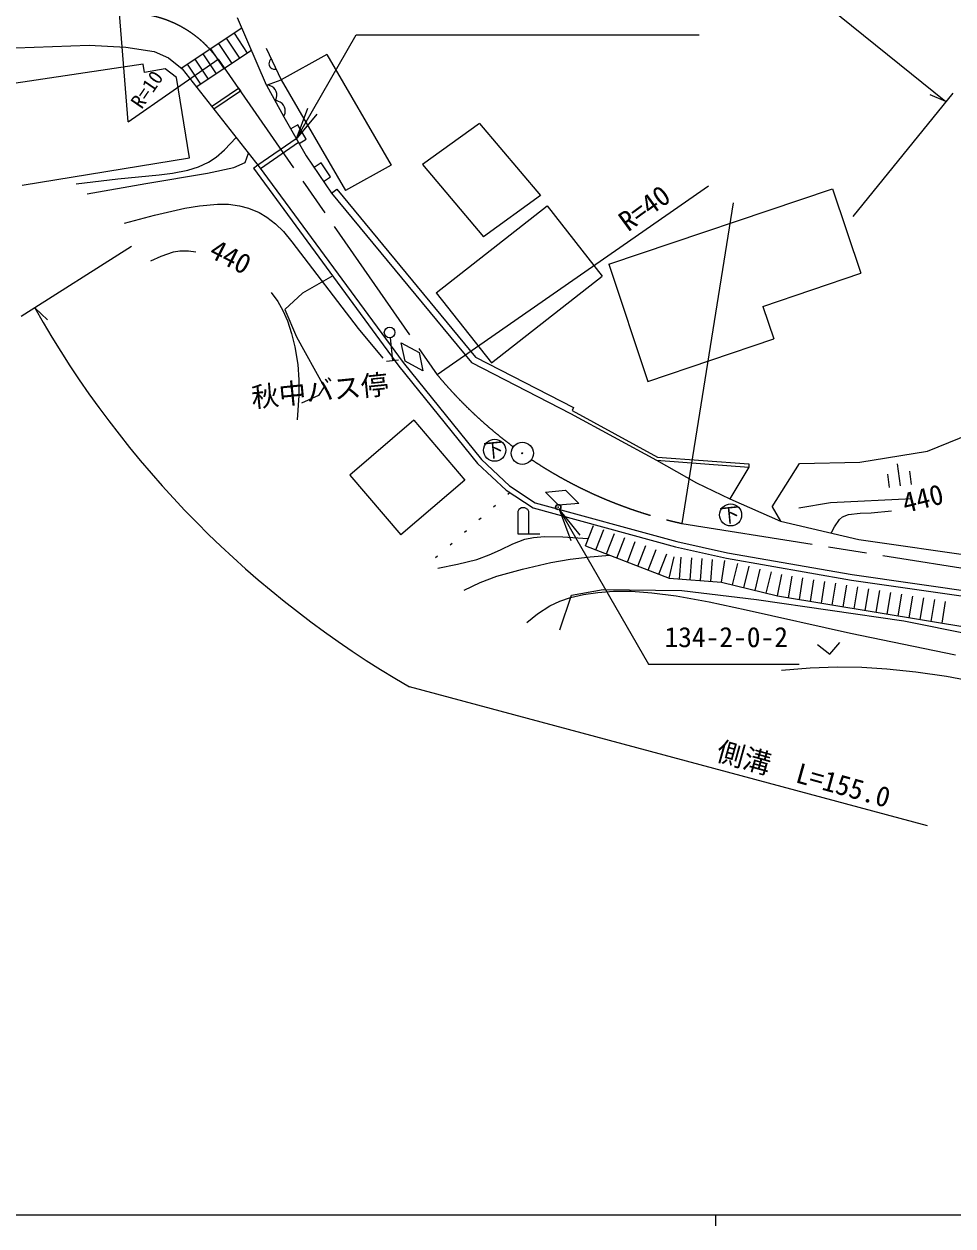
# Model space of a CAD drawing. Units: millimetres, scale not verified. Extents: x 40000 to 680000, y 20000 to 380000.
# Drawn here: x 205157 to 289576, y 204000 to 313252 of the extents above; entities that cross this region are included whole.
import ezdxf
from ezdxf.enums import TextEntityAlignment as Align

# ---------------------------------------------------------------- set-up
doc = ezdxf.new("R2010")
doc.units = ezdxf.units.MM
doc.header["$LTSCALE"] = 1000
doc.header["$PDMODE"] = 32
doc.header["$PDSIZE"] = 500
for name, pattern in [('CHAIN', [18.5, 12, -1.5, 3.5, -1.5]), ('DASHED', [7.5, 6, -1.5]), ('DOTTED', [1.75, 0.25, -1.5])]:
    doc.linetypes.add(name, pattern=pattern)
for name, color, linetype, lineweight in [('M-BGD', 7, 'Continuous', 25), ('M-BGD-EXST', 7, 'Continuous', 25), ('M-BMK', 2, 'CHAIN', 13), ('M-BMK-HTXT', 7, 'Continuous', 13), ('M-BMK-SRVR', 3, 'Continuous', 25), ('M-STR-HTXT', 7, 'Continuous', 13), ('M-STR-STRC', 7, 'Continuous', 25), ('M-TTL-BAND', 7, 'Continuous', 25)]:
    doc.layers.add(name, color=color, linetype=linetype, lineweight=lineweight)
doc.layers.add('M-OTRS', color=6, linetype='Continuous')
doc.styles.add('ＭＳ ゴシック', font='')
doc.styles.get('ＭＳ ゴシック').set_extended_font_data('MS Gothic')

# ---------------------------------------------------------------- blocks, each defined once
blk = doc.blocks.new('open_arrow')
at = {"color": 0, "linetype": 'Continuous', "lineweight": -2}
blk.add_lwpolyline([(7.5, 1.25), (0, 0), (7.5, -1.25)], dxfattribs=at)

msp = doc.modelspace()

# ---------------------------------------------------------------- linework, layer by layer
at = {"layer": 'M-BGD'}
for p, q in [((227200, 307696), (224560, 313803)), ((193972, 310702), (211090, 311322)), ((193972, 310702), (211090, 311322)), ((211090, 311322), (214415, 311144)), ((211090, 311322), (214415, 311144)), ((214415, 311144), (216983, 310745)), ((214415, 311144), (216983, 310745)), ((216983, 310745), (218288, 310189)), ((216983, 310745), (218288, 310189)), ((227155, 311074), (228523, 308192)), ((232670, 310485), (228523, 308192)), ((232670, 310485), (238507, 300410)), ((215987, 309605), (203631, 307764)), ((216109, 308837), (215987, 309605)), ((218288, 310189), (219519, 309175)), ((218288, 310189), (219519, 309175)), ((227424, 309753), (227413, 309636)), ((227413, 309636), (227428, 309509)), ((227472, 309888), (227424, 309753)), ((227428, 309509), (227498, 309363)), ((227537, 309986), (227472, 309888)), ((227498, 309363), (227587, 309270)), ((227630, 310075), (227537, 309986)), ((227587, 309270), (227685, 309205)), ((227685, 309205), (227820, 309157)), ((217995, 309172), (216109, 308837)), ((219024, 308389), (217995, 309172)), ((220206, 301084), (219024, 308389)), ((219519, 309175), (226536, 300280)), ((219519, 309175), (226536, 300280)), ((227200, 307696), (228523, 308192)), ((227820, 309157), (227937, 309146)), ((227937, 309146), (228064, 309161)), ((228523, 308192), (234360, 298117)), ((227389, 307687), (227200, 307696)), ((227200, 307696), (228752, 304823)), ((227521, 307648), (227389, 307687)), ((227668, 307580), (227521, 307648)), ((227845, 307455), (227668, 307580)), ((227966, 307300), (227845, 307455)), ((228058, 307129), (227966, 307300)), ((228122, 306942), (228058, 307129)), ((227970, 306271), (228066, 306434)), ((228158, 306263), (227970, 306271)), ((228066, 306434), (228105, 306565)), ((228105, 306565), (228129, 306725)), ((228129, 306725), (228122, 306942)), ((228290, 306223), (228158, 306263)), ((228437, 306156), (228290, 306223)), ((228615, 306031), (228437, 306156)), ((228735, 305875), (228615, 306031)), ((228828, 305704), (228735, 305875)), ((228739, 304847), (228835, 305009)), ((228752, 304823), (230792, 301287)), ((228892, 305518), (228828, 305704)), ((228835, 305009), (228874, 305141)), ((228874, 305141), (228898, 305301)), ((228898, 305301), (228892, 305518)), ((230050, 304092), (229393, 303712)), ((230808, 302777), (230050, 304092)), ((246548, 304221), (241371, 300482)), ((246548, 304221), (252085, 297662)), ((230151, 302398), (230808, 302777)), ((204993, 298621), (220206, 301084)), ((224227, 300204), (225258, 300666)), ((225258, 300666), (225556, 301522)), ((230792, 301287), (233105, 297870)), ((232151, 300632), (231523, 300207)), ((233002, 299376), (232151, 300632)), ((241371, 300482), (246908, 293924)), ((216228, 298750), (221823, 299700)), ((221823, 299700), (224227, 300204)), ((226006, 300156), (226417, 300441)), ((226006, 300156), (239214, 282167)), ((226536, 300280), (239610, 282473)), ((226536, 300280), (239610, 282473)), ((232373, 298950), (233002, 299376)), ((238507, 300410), (234360, 298117)), ((210887, 297821), (216228, 298750)), ((258304, 291410), (278615, 298269)), ((278615, 298269), (281207, 290594)), ((233110, 297871), (233573, 298253)), ((233110, 297871), (245812, 282487)), ((233573, 298253), (246196, 282964)), ((252085, 297662), (246908, 293924)), ((242619, 288829), (252688, 296729)), ((252688, 296729), (257704, 290344)), ((258304, 291410), (261843, 280755)), ((233206, 290351), (230459, 288800)), ((247635, 282444), (257704, 290344)), ((272311, 287590), (281207, 290594)), ((230459, 288800), (228844, 287309)), ((242619, 288829), (247635, 282444)), ((272311, 287590), (273312, 284628)), ((228844, 287309), (229927, 284806)), ((229927, 284806), (232443, 280267)), ((238432, 284730), (238644, 282677)), ((261843, 280755), (273312, 284628)), ((246196, 282964), (255101, 278382)), ((238101, 282620), (239188, 282733)), ((239214, 282167), (246356, 273317)), ((239610, 282473), (246723, 273659)), ((239610, 282473), (246723, 273659)), ((245812, 282487), (254826, 277849)), ((232443, 280267), (231918, 279499)), ((231918, 279499), (230368, 278787)), ((254826, 277849), (262627, 273597)), ((255101, 278382), (254970, 278112)), ((254970, 278112), (262714, 273892)), ((240566, 277230), (234751, 272249)), ((240566, 277230), (245221, 271795)), ((287254, 274419), (291125, 276015)), ((281121, 273420), (287254, 274419)), ((246356, 273317), (248968, 270892)), ((246723, 273659), (249278, 271287)), ((246723, 273659), (249278, 271287)), ((262627, 273597), (266282, 271551)), ((262627, 273597), (271016, 272966)), ((262714, 273892), (271039, 273265)), ((271039, 273265), (271016, 272966)), ((273149, 269354), (275635, 273320)), ((275635, 273320), (281121, 273420)), ((284506, 273266), (284782, 271261)), ((234751, 272249), (239406, 266815)), ((271016, 272966), (269305, 270094)), ((283614, 272326), (283780, 271123)), ((285618, 272602), (285784, 271399)), ((245221, 271795), (239406, 266815)), ((249278, 271287), (251622, 269732)), ((249278, 271287), (251622, 269732)), ((266282, 271551), (269305, 270094)), ((248968, 270892), (251413, 269271)), ((269305, 270094), (273905, 268068)), ((278438, 269769), (285879, 270113)), ((250021, 268931), (250018, 266907)), ((250122, 269133), (250021, 268931)), ((250375, 269284), (250122, 269133)), ((250679, 269284), (250375, 269284)), ((250932, 269132), (250679, 269284)), ((251032, 268929), (250932, 269132)), ((251030, 266906), (251032, 268929)), ((251413, 269271), (264375, 265738)), ((251622, 269732), (264496, 266224)), ((251622, 269732), (264496, 266224)), ((273149, 269354), (273905, 268068)), ((275575, 269272), (278438, 269769)), ((256183, 265817), (256906, 267683)), ((273905, 268068), (281008, 266388)), ((250018, 266907), (252041, 266904)), ((257134, 265449), (257856, 267315)), ((258084, 265081), (258807, 266947)), ((259035, 264713), (259757, 266579)), ((256183, 265817), (263787, 262873)), ((259985, 264345), (260708, 266211)), ((260935, 263977), (261658, 265843)), ((264375, 265738), (268981, 264698)), ((264496, 266224), (269079, 265189)), ((281008, 266388), (295034, 264402)), ((261886, 263609), (262608, 265475)), ((262836, 263241), (263559, 265107)), ((263787, 262873), (264227, 264826)), ((264735, 262803), (264883, 264799)), ((265683, 262733), (265831, 264729)), ((266632, 262662), (266780, 264659)), ((267580, 262592), (267728, 264588)), ((268529, 262522), (268844, 264499)), ((268981, 264698), (280352, 262714)), ((269079, 265189), (280430, 263208)), ((269079, 265189), (280430, 263208)), ((269548, 262270), (270028, 264213)), ((270567, 262019), (271047, 263962)), ((271587, 261767), (272067, 263710)), ((272606, 261515), (273086, 263458)), ((263787, 262873), (268529, 262522)), ((268529, 262522), (273626, 261263)), ((273626, 261263), (274029, 263224)), ((274623, 261098), (274949, 263073)), ((275620, 260934), (275946, 262909)), ((276618, 260769), (276944, 262744)), ((277615, 260604), (277941, 262579)), ((278612, 260440), (278938, 262415)), ((279609, 260275), (279935, 262250)), ((280352, 262714), (297104, 260310)), ((280430, 263208), (297187, 260804)), ((253861, 258179), (254903, 261348)), ((254903, 261348), (257802, 261858)), ((257802, 261858), (264943, 261776)), ((264943, 261776), (271736, 260934)), ((273626, 261263), (291577, 258299)), ((280607, 260110), (280933, 262085)), ((281604, 259946), (281930, 261921)), ((282601, 259781), (282927, 261756)), ((283599, 259617), (283925, 261591)), ((284596, 259452), (284922, 261427)), ((285593, 259287), (285919, 261262)), ((271736, 260934), (285118, 259006)), ((286591, 259123), (286917, 261097)), ((287588, 258958), (287914, 260933)), ((288585, 258793), (288911, 260768)), ((285118, 259006), (291305, 257771)), ((277280, 256840), (278376, 255965)), ((278376, 255965), (279295, 257024))]:
    msp.add_line(p, q, dxfattribs=at)
at = {"layer": 'M-BGD', "linetype": 'DASHED'}
for p, q in [((226417, 300441), (229877, 302839)), ((226654, 300119), (230105, 302510))]:
    msp.add_line(p, q, dxfattribs=at)
at = {"layer": 'M-BGD', "linetype": 'DOTTED'}
msp.add_line((249322, 270657), (242281, 264481), dxfattribs=at)
at = {"layer": 'M-BGD', "linetype": 'CHAIN'}
msp.add_line((264496, 266224), (269079, 265189), dxfattribs=at)
at = {"layer": 'M-BGD'}
for points in [[(209879, 298718), (213690, 299192), (217448, 299555), (218657, 299693), (220046, 299965), (221004, 300271), (221924, 300700), (222614, 301152), (223377, 301810), (224442, 302934)], [(214273, 295138), (216998, 295873), (219768, 296508), (221101, 296741), (222728, 296894), (223741, 296876), (224742, 296737), (225569, 296512), (226514, 296119), (227224, 295712), (228023, 295102), (228736, 294386), (229507, 293444), (235525, 285563), (237759, 282886)], [(216674, 291729), (217607, 292167), (218752, 292557), (219305, 292644), (220112, 292644), (220765, 292559)], [(227615, 288843), (228219, 288023), (228686, 287216), (229094, 286288), (229474, 285134), (229776, 283896), (230034, 282295), (230134, 280904), (230123, 279489), (229980, 277290)], [(278521, 266976), (278808, 267557), (279270, 268222), (279549, 268454), (280090, 268683), (281129, 268805), (282157, 268816), (284001, 269010)], [(242770, 263791), (244557, 264144), (246292, 264590), (247438, 264995), (248470, 265467), (249567, 265999), (250669, 266415), (251455, 266583), (252466, 266675), (254111, 266655), (255926, 266527), (256441, 266482)], [(245156, 261783), (246620, 262480), (248128, 263069), (250467, 263713), (253033, 264304), (254787, 264611), (256595, 264817), (258395, 264960)], [(250864, 258868), (251818, 259630), (252938, 260375), (253848, 260807), (254810, 261132), (256006, 261408), (257311, 261594), (258727, 261692), (260344, 261691), (262214, 261559), (264421, 261285), (267420, 260735), (270781, 260004), (280263, 257895), (289799, 255927)], [(273985, 254507), (276607, 254720), (279064, 254820), (281290, 254791), (283574, 254654), (286190, 254380), (288994, 253973), (298570, 252166)]]:
    msp.add_lwpolyline(points, dxfattribs=at)
msp.add_circle((238382, 285213), 486, dxfattribs=at)
at = {"layer": 'M-BGD-EXST'}
for centre in [(247926, 274509), (269373, 268630)]:
    msp.add_circle(centre, 1001, dxfattribs=at)
at = {"layer": 'M-BMK'}
for p, q in [((222784, 310046), (242703, 281378)), ((264940, 267860), (319325, 259178))]:
    msp.add_line(p, q, dxfattribs=at)
for centre, radius, start, end in [((214642, 304227), 10008, 35.55213, 94.6847), ((273487, 306968), 40032, 219.73662, 233.39984), ((273487, 306968), 40032, 236.29615, 257.67227)]:
    msp.add_arc(centre, radius, start, end, dxfattribs=at)
at = {"layer": 'M-BMK-HTXT'}
for p, q in [((214615, 304370), (213824, 314201)), ((214615, 304370), (222784, 310046)), ((267363, 298512), (242703, 281378)), ((269593, 297005), (264940, 267860))]:
    msp.add_line(p, q, dxfattribs=at)
at = {"layer": 'M-BMK-SRVR'}
for centre, radius in [((250439, 274237), 1012), ((250439, 274237), 40.5), ((253702, 269343), 213)]:
    msp.add_circle(centre, radius, dxfattribs=at)
at = {"layer": 'M-OTRS'}
msp.add_point((253702, 269343), dxfattribs=at)
at = {"layer": 'M-STR-HTXT'}
for p, q in [((259274, 330206), (288940, 306196)), ((289570, 306974), (280481, 295744)), ((288940, 306196), (287493, 306821)), ((214921, 293031), (204898, 286659)), ((206135, 287446), (207295, 286379)), ((287261, 240383), (240186, 253003))]:
    msp.add_line(p, q, dxfattribs=at)
for points in [[(229848, 302725), (235351, 312256), (266508, 312256)], [(253779, 269145), (261910, 255062), (275609, 255062)]]:
    msp.add_lwpolyline(points, dxfattribs=at)
msp.add_arc((286113, 332459), 91775, 209.37209, 239.97145, dxfattribs=at)
at = {"layer": 'M-STR-STRC'}
for p, q in [((219443, 309238), (224950, 312901)), ((222821, 311485), (224028, 309671)), ((223531, 311957), (224737, 310143)), ((224240, 312429), (225447, 310615)), ((220814, 307534), (225828, 310869)), ((221402, 310541), (222609, 308727)), ((222112, 311013), (223318, 309199)), ((219983, 309597), (221190, 307784)), ((220693, 310069), (221899, 308256)), ((222206, 305769), (224655, 307427)), ((222392, 305532), (224823, 307179)), ((224655, 307427), (224823, 307179)), ((239439, 284264), (241063, 283395)), ((239786, 282600), (239439, 284264)), ((241063, 283395), (241410, 281731)), ((241410, 281731), (239786, 282600)), ((252538, 270710), (254373, 270874)), ((253741, 269509), (252538, 270710)), ((254373, 270874), (255575, 269673)), ((255575, 269673), (253741, 269509))]:
    msp.add_line(p, q, dxfattribs=at)
at = {"layer": 'M-TTL-BAND'}
for p, q in [((40000, 205000), (579000, 205000)), ((268000, 205000), (268000, 204000))]:
    msp.add_line(p, q, dxfattribs=at)

# ---------------------------------------------------------------- block references
at = {"layer": 'M-STR-HTXT', "xscale": 400, "yscale": 400}
for p, rotation in [((229848, 302725), 60), ((253779, 269145), 300)]:
    msp.add_blockref('open_arrow', p, dxfattribs=dict(at, rotation=rotation))

# ---------------------------------------------------------------- texts
at = {"layer": 'M-BGD', "style": 'ＭＳ ゴシック'}
for s, rotation, p in [('440', 332.692, (221594, 291648)), ('秋中バス停', 5.792, (225967, 277840)), ('440', 14.192, (285383, 268255))]:
    msp.add_text(s, height=1833, rotation=rotation, dxfattribs=at).set_placement(p, align=Align.BOTTOM_LEFT)
at = {"layer": 'M-BGD-EXST', "style": 'ＭＳ ゴシック'}
for p in [(247035, 273391), (268493, 267492)]:
    msp.add_text('下', height=1320, rotation=5.792, dxfattribs=at).set_placement(p, align=Align.BOTTOM_LEFT)
at = {"layer": 'M-BMK-HTXT', "style": 'ＭＳ ゴシック'}
for s, height, rotation, p in [('R=10', 1320, 55.492, (216176, 305226)), ('R=40', 1833, 36.092, (260381, 293870))]:
    msp.add_text(s, height=height, rotation=rotation, dxfattribs=at).set_placement(p, align=Align.BOTTOM_LEFT)
at = {"layer": 'M-STR-HTXT', "style": 'ＭＳ ゴシック'}
msp.add_text('134-2-0-2', height=1833, dxfattribs=at).set_placement((263359, 256062), align=Align.BOTTOM_LEFT)
msp.add_text('側溝\u3000L=155.0', height=1833, rotation=344.392, dxfattribs=at).set_placement((267794, 245840), align=Align.BOTTOM_LEFT)

doc.saveas('drawing.dxf')
